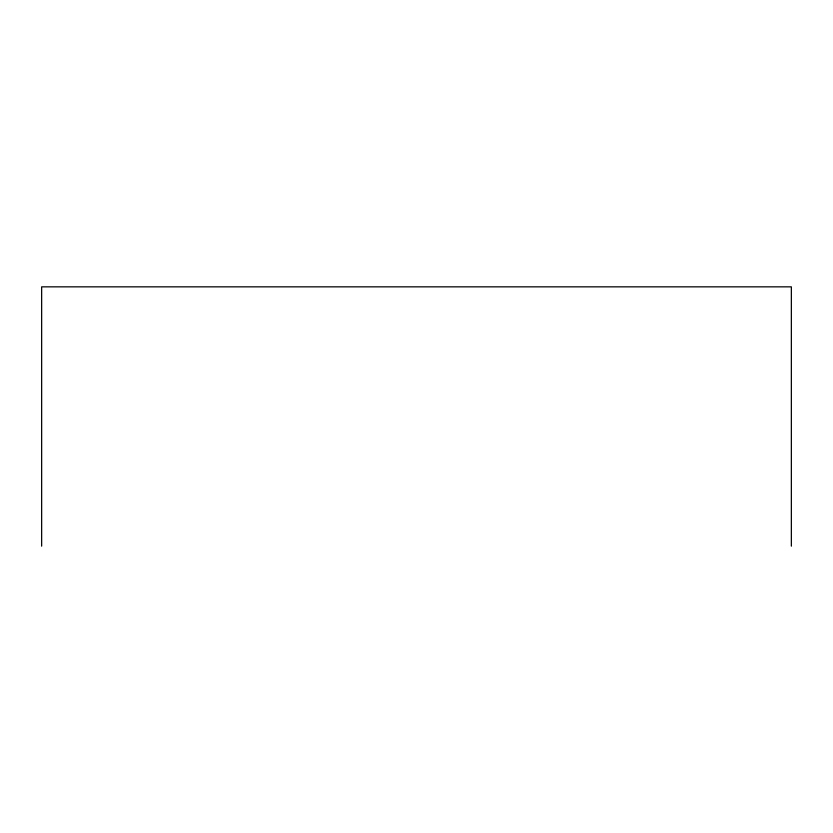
<?xml version="1.0" encoding="UTF-8"?>
<svg xmlns="http://www.w3.org/2000/svg" width="833" height="833" viewBox="0 0 833 833"><rect width="100%" height="100%" fill="white"/><g stroke="black" fill="none" stroke-linecap="round" stroke-linejoin="round"><path stroke-width="1.25" d="M791.35 546.156L791.35 286.844L41.65 286.844L41.65 546.156"/></g></svg>
